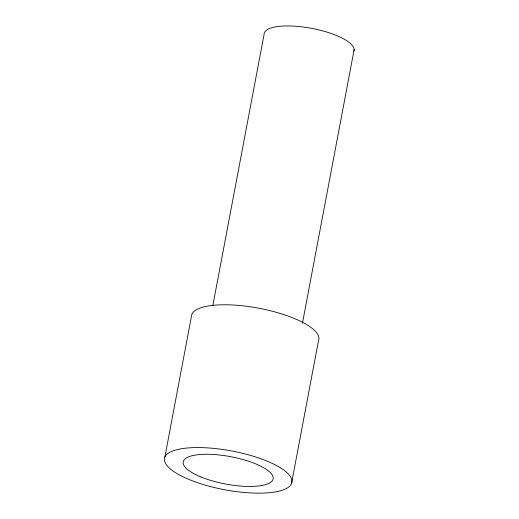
<?xml version="1.0" encoding="UTF-8"?>
<svg xmlns="http://www.w3.org/2000/svg" width="519" height="519" viewBox="0 0 519 519"><rect width="100%" height="100%" fill="white"/><g stroke="black" fill="none" stroke-linecap="round" stroke-linejoin="round"><path stroke-width="0.78" d="M164.86 457.077L191.835 314.3A64.823 19.709 10.7 0 1 262.997 309.052A64.823 19.709 10.7 0 1 318.465 340.866L291.49 483.643A64.823 19.709 10.7 0 1 189.72 479.764A64.823 19.709 10.7 0 1 203.312 447.67A64.823 19.709 10.7 0 1 291.49 483.643M212.822 305.678L264.074 34.449A45.756 13.909 10.7 0 1 311.115 28.26A45.756 13.909 10.7 0 1 353.932 51.063M302.441 323.246L354.14 49.623M201.035 477A45.756 13.909 10.7 0 0 272.871 479.738A45.756 13.909 10.7 0 0 210.623 454.346A45.756 13.909 10.7 0 0 201.035 477"/></g></svg>
